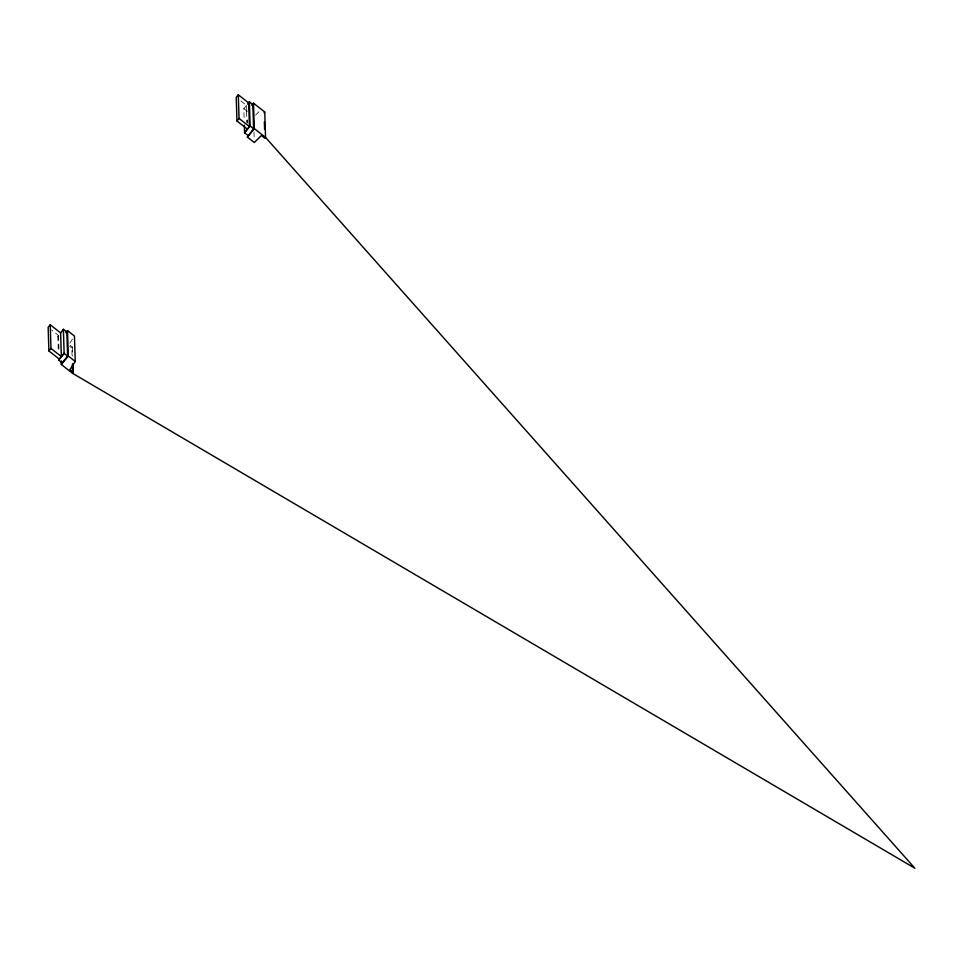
<?xml version="1.0" encoding="UTF-8"?>
<svg xmlns="http://www.w3.org/2000/svg" width="963" height="963" viewBox="0 0 963 963"><rect width="100%" height="100%" fill="white"/><g stroke="black" fill="none" stroke-linecap="round" stroke-linejoin="round"><path stroke-width="0.72" stroke-dasharray="4.82 3.61" d="M69.83 343.177L73.682 337.243M57.84 336.316L58.526 335.473L51.605 330.032M243.832 108.879L246.6 105.256M72.056 355.407L71.828 347.932L72.526 347.089L70.215 345.272M255.532 115.115L259.589 111.13M240.834 100.959L246.6 105.485L246.793 111.395M247.286 111.371L243.82 108.65L244.205 120.7M69.577 346.174L71.828 347.932M253.967 132.051L254.208 139.527M247.551 119.869L247.635 122.71M247.07 120.267L247.166 123.216M246.564 111.672L246.901 122.145M72.526 347.089L72.803 356.057M58.526 335.473L58.996 350.243M57.828 336.099L58.298 351.098"/><path stroke-width="1.44" d="M65.785 332.741L67.518 330.622L74.452 336.063L75.246 361.474L69.854 369.78L73.32 372.5L72.622 373.355L61.379 364.52L61.271 360.92M50.232 324.772L50.979 348.425L61.355 356.575L60.609 332.921L50.232 324.772L48.15 327.324L48.896 350.965L59.273 359.115M238.306 94.783L239.053 118.437L249.429 126.586L248.683 102.933L238.306 94.783L236.224 97.335L236.97 120.977L247.347 129.126M60.609 332.921L63.377 329.31L66.844 332.018L67.603 356.117L64.136 353.397L63.377 329.31M247.527 104.124L249.369 101.861L252.836 104.582L253.594 128.669L250.127 125.96L249.369 101.861M48.896 350.965L50.979 348.425M236.97 120.977L239.053 118.437M251.776 105.304L253.51 103.185L264.753 112.009L265.559 137.42L914.85 868.217L72.622 373.355L72.345 364.375M66.844 332.018L67.542 331.176M252.836 104.582L253.522 103.727M64.136 353.18L58.587 359.969L62.053 362.907M244.566 132.521L250.127 125.732M58.587 360.186L64.136 353.397M248.033 135.458L244.578 132.75L250.127 125.96M264.067 112.852L264.753 112.009M61.355 363.749L68.289 355.263M254.28 127.826L247.371 137.083L254.304 142.524L261.406 135.554L264.861 138.275L265.559 137.42L254.304 128.597L253.51 103.185M61.379 364.52L68.313 356.033L67.518 330.622M247.371 137.083L254.304 128.597M68.313 356.033L75.246 361.474M264.344 121.832L264.584 129.307M244.337 125.13L244.578 132.75M73.032 363.533L73.32 372.5"/></g></svg>
